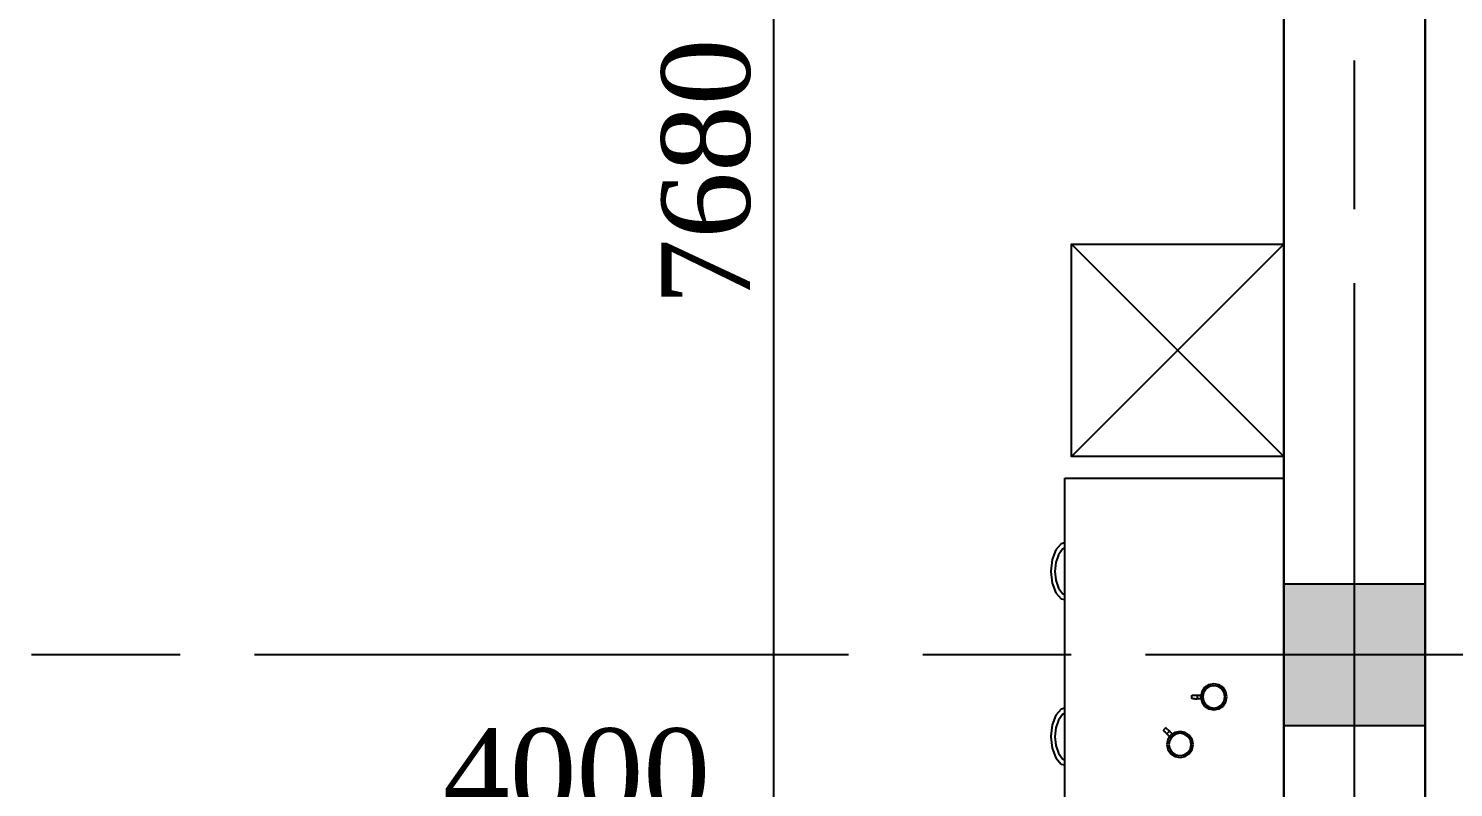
# Model space of a CAD drawing. Header units: inches. Extents: x 2870606 to 3671143, y -733551 to -473558.
# Drawn here: x 3323822 to 3327852, y -506798 to -504651 of the extents above; entities that cross this region are included whole.
import ezdxf

# ---------------------------------------------------------------- set-up
doc = ezdxf.new("R2010")
doc.units = ezdxf.units.IN
doc.header["$MEASUREMENT"] = 0
doc.linetypes.add('ACAD_ISO08W100', pattern=[36, 24, -3, 6, -3])
doc.linetypes.add('NIEIOIAY', pattern=[0])
doc.styles.add('J~stule', font='dutch.ttf')
doc.dimstyles.new('J~style', dxfattribs={"dimscale": 100, "dimtxt": 2.5, "dimasz": 2, "dimexe": 0.55, "dimexo": 0.725, "dimtad": 1, "dimdec": 0, "dimdsep": 46, "dimtxsty": 'J~stule', "dimblk": 'OBLIQUE', "dimcen": 2, "dimdle": 0.5, "dimadec": 0, "dimazin": 0, "dimtfac": 1, "dimtdec": 0, "dimtmove": 0, "dimatfit": 3, "dimfxl": 1, "dimarcsym": 0})

# ---------------------------------------------------------------- blocks, each defined once
blk = doc.blocks.new('fgdgf')
for p, q in [((832278.4, 156203.2, -1288.5), (832278.4, 158583.3, -1288.5)), ((831659.5, 157126, -1288.5), (831659.5, 156203.2, -1288.5)), ((831623.6, 156967.4, -1288.5), (831633.9, 156994.7, -1288.5)), ((831633.7, 156959.7, -1288.5), (831641, 156981.5, -1288.5)), ((831633.9, 156994.7, -1288.5), (831649.1, 157011.8, -1288.5)), ((831641, 156981.5, -1288.5), (831652.4, 156997.2, -1288.5)), ((831649.1, 157011.8, -1288.5), (831659.5, 157014.4, -1288.5)), ((831652.4, 156997.2, -1288.5), (831659.5, 157000.8, -1288.5)), ((831951.1, 156970.6, -1288.5), (831959.1, 156982.6, -1288.5)), ((831956, 156968.6, -1288.5), (831962.8, 156978.8, -1288.5)), ((831959.1, 156982.6, -1288.5), (831971.1, 156990.5, -1288.5)), ((831962.8, 156978.8, -1288.5), (831973.1, 156985.7, -1288.5)), ((831971.1, 156990.5, -1288.5), (831985.2, 156993.3, -1288.5)), ((831973.1, 156985.7, -1288.5), (831985.2, 156988.1, -1288.5)), ((831985.2, 156993.3, -1288.5), (831999.3, 156990.5, -1288.5)), ((831985.2, 156988.1, -1288.5), (831997.2, 156985.7, -1288.5)), ((831997.2, 156985.7, -1288.5), (832007.5, 156978.8, -1288.5)), ((831999.3, 156990.5, -1288.5), (832011.2, 156982.6, -1288.5)), ((832007.5, 156978.8, -1288.5), (832014.3, 156968.6, -1288.5)), ((832011.2, 156982.6, -1288.5), (832019.2, 156970.6, -1288.5)), ((831619.9, 156934.6, -1288.5), (831623.6, 156967.4, -1288.5)), ((831631.1, 156934.6, -1288.5), (831633.7, 156959.7, -1288.5)), ((831631.2, 156934, -1288.5), (831633.7, 156958.6, -1288.5)), ((831948.3, 156956.5, -1288.5), (831951.1, 156970.6, -1288.5)), ((831951.1, 156942.4, -1288.5), (831948.3, 156956.5, -1288.5)), ((831959.1, 156930.5, -1288.5), (831951.1, 156942.4, -1288.5)), ((831953.6, 156956.5, -1288.5), (831956, 156968.6, -1288.5)), ((831956, 156944.4, -1288.5), (831953.6, 156956.5, -1288.5)), ((831962.8, 156934.2, -1288.5), (831956, 156944.4, -1288.5)), ((832014.3, 156944.4, -1288.5), (832007.5, 156934.2, -1288.5)), ((832019.2, 156942.4, -1288.5), (832011.2, 156930.5, -1288.5)), ((832014.3, 156968.6, -1288.5), (832016.7, 156956.5, -1288.5)), ((832016.7, 156956.5, -1288.5), (832014.3, 156944.4, -1288.5)), ((832019.2, 156970.6, -1288.5), (832022, 156956.5, -1288.5)), ((832022, 156956.5, -1288.5), (832019.2, 156942.4, -1288.5)), ((831619.9, 156933.5, -1288.5), (831620, 156934, -1288.5)), ((831623.6, 156900.7, -1288.5), (831619.9, 156933.5, -1288.5)), ((831633.9, 156873.4, -1288.5), (831623.6, 156900.7, -1288.5)), ((831633.7, 156909.5, -1288.5), (831631.1, 156934.6, -1288.5)), ((831641, 156887.6, -1288.5), (831633.7, 156909.5, -1288.5)), ((831938.4, 156917.5, -1288.5), (831939.7, 156918.7, -1288.5)), ((831938.4, 156916.5, -1288.5), (831938.4, 156917.5, -1288.5)), ((831939.5, 156914.8, -1288.5), (831938.4, 156916.5, -1288.5)), ((831941.2, 156912.8, -1288.5), (831939.5, 156914.8, -1288.5)), ((831939.7, 156918.7, -1288.5), (831943.1, 156922.1, -1288.5)), ((831943.2, 156911.1, -1288.5), (831941.2, 156912.8, -1288.5)), ((831943.1, 156922.1, -1288.5), (831947.7, 156926.8, -1288.5)), ((831944.9, 156910, -1288.5), (831943.2, 156911.1, -1288.5)), ((831945.9, 156910, -1288.5), (831944.9, 156910, -1288.5)), ((831947.1, 156911.3, -1288.5), (831945.9, 156910, -1288.5)), ((831950.5, 156914.7, -1288.5), (831947.1, 156911.3, -1288.5)), ((831947.7, 156926.8, -1288.5), (831952.4, 156931.4, -1288.5)), ((831947.7, 156926.8, -1288.5), (831948.2, 156926.3, -1288.5)), ((831949.6, 156924.9, -1288.5), (831948.2, 156926.3, -1288.5)), ((831951.4, 156923, -1288.5), (831949.6, 156924.9, -1288.5)), ((831950.5, 156914.7, -1288.5), (831955.2, 156919.3, -1288.5)), ((831953.3, 156921.2, -1288.5), (831951.4, 156923, -1288.5)), ((831952.4, 156931.4, -1288.5), (831955.8, 156934.8, -1288.5)), ((831954.7, 156919.8, -1288.5), (831953.3, 156921.2, -1288.5)), ((831955.2, 156919.3, -1288.5), (831954.7, 156919.8, -1288.5)), ((831955.2, 156919.3, -1288.5), (831959.8, 156924, -1288.5)), ((831955.8, 156934.8, -1288.5), (831956, 156935.1, -1288.5)), ((831956, 156935.1, -1288.5), (831956.1, 156935, -1288.5)), ((831957.5, 156932.8, -1288.5), (831956.5, 156934.4, -1288.5)), ((831958.3, 156931.7, -1288.5), (831957.5, 156932.8, -1288.5)), ((831971.1, 156922.5, -1288.5), (831959.1, 156930.5, -1288.5)), ((831959.8, 156924, -1288.5), (831963.4, 156927.6, -1288.5)), ((831962.8, 156928, -1288.5), (831961.7, 156928.7, -1288.5)), ((831973.1, 156927.3, -1288.5), (831962.8, 156934.2, -1288.5)), ((831963.1, 156927.8, -1288.5), (831962.8, 156928, -1288.5)), ((831985.2, 156919.7, -1288.5), (831971.1, 156922.5, -1288.5)), ((831985.2, 156924.9, -1288.5), (831973.1, 156927.3, -1288.5)), ((831997.2, 156927.3, -1288.5), (831985.2, 156924.9, -1288.5)), ((831999.3, 156922.5, -1288.5), (831985.2, 156919.7, -1288.5)), ((832007.5, 156934.2, -1288.5), (831997.2, 156927.3, -1288.5)), ((832011.2, 156930.5, -1288.5), (831999.3, 156922.5, -1288.5)), ((831649.1, 156856.3, -1288.5), (831633.9, 156873.4, -1288.5)), ((831652.4, 156871.9, -1288.5), (831641, 156887.6, -1288.5)), ((831659.5, 156868.3, -1288.5), (831652.4, 156871.9, -1288.5)), ((832066.7, 156855.9, -1288.5), (832080.8, 156858.7, -1288.5)), ((832080.8, 156858.7, -1288.5), (832094.9, 156855.9, -1288.5)), ((831659.5, 156853.6, -1288.5), (831649.1, 156856.3, -1288.5)), ((832018.9, 156824.6, -1288.5), (832018.8, 156822, -1288.5)), ((832018.8, 156822, -1288.5), (832018.9, 156819.4, -1288.5)), ((832019.4, 156826.6, -1288.5), (832018.9, 156824.6, -1288.5)), ((832018.9, 156819.4, -1288.5), (832019.4, 156817.4, -1288.5)), ((832020.1, 156827.3, -1288.5), (832019.4, 156826.6, -1288.5)), ((832019.4, 156817.4, -1288.5), (832020.1, 156816.7, -1288.5)), ((832026.7, 156827.3, -1288.5), (832020.1, 156827.3, -1288.5)), ((832020.1, 156816.7, -1288.5), (832044.9, 156816.7, -1288.5)), ((832026.7, 156827.3, -1288.5), (832033.2, 156827.3, -1288.5)), ((832033.2, 156827.3, -1288.5), (832033.2, 156826.6, -1288.5)), ((832039.8, 156827.3, -1288.5), (832033.2, 156827.3, -1288.5)), ((832033.2, 156817.4, -1288.5), (832033.2, 156826.6, -1288.5)), ((832033.2, 156816.7, -1288.5), (832033.2, 156817.4, -1288.5)), ((832045, 156827.3, -1288.5), (832039.8, 156827.3, -1288.5)), ((832043.9, 156821.8, -1288.5), (832046.7, 156835.9, -1288.5)), ((832043.9, 156821.8, -1288.5), (832044.4, 156819.4, -1288.5)), ((832046.7, 156807.7, -1288.5), (832043.9, 156821.8, -1288.5)), ((832044.2, 156823.4, -1288.5), (832044.9, 156826.6, -1288.5)), ((832044.4, 156819.4, -1288.5), (832044.7, 156818, -1288.5)), ((832044.5, 156824.6, -1288.5), (832044.9, 156826.9, -1288.5)), ((832044.9, 156826.9, -1288.5), (832045, 156827.3, -1288.5)), ((832044.9, 156826.9, -1288.5), (832044.9, 156826.6, -1288.5)), ((832044.9, 156817, -1288.5), (832044.9, 156817.1, -1288.5)), ((832044.9, 156817, -1288.5), (832044.9, 156817, -1288.5)), ((832046.7, 156835.9, -1288.5), (832054.7, 156847.9, -1288.5)), ((832049.2, 156821.8, -1288.5), (832051.6, 156833.9, -1288.5)), ((832051.6, 156809.8, -1288.5), (832049.2, 156821.8, -1288.5)), ((832051.6, 156833.9, -1288.5), (832058.4, 156844.2, -1288.5)), ((832054.7, 156847.9, -1288.5), (832066.7, 156855.9, -1288.5)), ((832058.4, 156844.2, -1288.5), (832068.7, 156851, -1288.5)), ((832068.7, 156851, -1288.5), (832080.8, 156853.4, -1288.5)), ((832080.8, 156853.4, -1288.5), (832092.8, 156851, -1288.5)), ((832092.8, 156851, -1288.5), (832103.1, 156844.2, -1288.5)), ((832094.9, 156855.9, -1288.5), (832106.8, 156847.9, -1288.5)), ((832103.1, 156844.2, -1288.5), (832109.9, 156833.9, -1288.5)), ((832106.8, 156847.9, -1288.5), (832114.8, 156835.9, -1288.5)), ((832109.9, 156833.9, -1288.5), (832112.3, 156821.8, -1288.5)), ((832112.3, 156821.8, -1288.5), (832109.9, 156809.8, -1288.5)), ((832114.8, 156835.9, -1288.5), (832117.6, 156821.8, -1288.5)), ((832117.6, 156821.8, -1288.5), (832114.8, 156807.7, -1288.5)), ((832054.7, 156795.8, -1288.5), (832046.7, 156807.7, -1288.5)), ((832058.4, 156799.5, -1288.5), (832051.6, 156809.8, -1288.5)), ((832066.7, 156787.8, -1288.5), (832054.7, 156795.8, -1288.5)), ((832068.7, 156792.7, -1288.5), (832058.4, 156799.5, -1288.5)), ((832080.8, 156785, -1288.5), (832066.7, 156787.8, -1288.5)), ((832080.8, 156790.3, -1288.5), (832068.7, 156792.7, -1288.5)), ((832092.8, 156792.7, -1288.5), (832080.8, 156790.3, -1288.5)), ((832094.9, 156787.8, -1288.5), (832080.8, 156785, -1288.5)), ((832103.1, 156799.5, -1288.5), (832092.8, 156792.7, -1288.5)), ((832106.8, 156795.8, -1288.5), (832094.9, 156787.8, -1288.5)), ((832109.9, 156809.8, -1288.5), (832103.1, 156799.5, -1288.5)), ((832114.8, 156807.7, -1288.5), (832106.8, 156795.8, -1288.5)), ((831633.9, 156527.2, -1288.5), (831649.1, 156544.3, -1288.5)), ((831649.1, 156544.3, -1288.5), (831659.5, 156546.9, -1288.5)), ((831619.9, 156467.1, -1288.5), (831623.6, 156499.9, -1288.5)), ((831623.6, 156499.9, -1288.5), (831633.9, 156527.2, -1288.5)), ((831633.7, 156492.2, -1288.5), (831641, 156514, -1288.5)), ((831641, 156514, -1288.5), (831652.4, 156529.7, -1288.5)), ((831652.4, 156529.7, -1288.5), (831659.5, 156533.3, -1288.5)), ((831619.9, 156466, -1288.5), (831620, 156466.5, -1288.5)), ((831623.6, 156433.2, -1288.5), (831619.9, 156466, -1288.5)), ((831631.1, 156467.1, -1288.5), (831633.7, 156492.2, -1288.5)), ((831633.7, 156442, -1288.5), (831631.1, 156467.1, -1288.5)), ((831631.2, 156466.5, -1288.5), (831633.7, 156491.1, -1288.5)), ((831633.9, 156405.9, -1288.5), (831623.6, 156433.2, -1288.5)), ((831641, 156420.1, -1288.5), (831633.7, 156442, -1288.5)), ((831652.4, 156404.4, -1288.5), (831641, 156420.1, -1288.5)), ((831649.1, 156388.8, -1288.5), (831633.9, 156405.9, -1288.5)), ((831659.5, 156386.1, -1288.5), (831649.1, 156388.8, -1288.5)), ((831659.5, 156400.8, -1288.5), (831652.4, 156404.4, -1288.5)), ((831659.5, 156203.2, -1288.5), (832278.4, 156203.2, -1288.5)), ((831659.5, 156203.2, -1288.5), (831664.7, 156203.2, -1288.5))]:
    blk.add_line(p, q)
blk = doc.blocks.new('_Oblique')
at = {"color": 0, "linetype": 'ByBlock', "lineweight": -2}
blk.add_line((-0.5, -0.5), (0.5, 0.5), dxfattribs=at)
blk = doc.blocks.new('*D546')
at = {"color": 0, "lineweight": -2, "transparency": 16777216}
for p, q in [((3325929.1, -500573.1), (3325929.1, -508353.1)), ((3326199.5, -500623.1), (3325874.1, -500623.1)), ((3326337.4, -508303.1), (3325874.1, -508303.1))]:
    blk.add_line(p, q, dxfattribs=at)
at = {"layer": 'Defpoints', "color": 0, "lineweight": 35, "transparency": 16777216}
for p in [(3326272, -500623.1), (3325929.1, -508303.1), (3326409.9, -508303.1)]:
    blk.add_point(p, dxfattribs=at)
at = {"color": 0, "lineweight": -2, "transparency": 16777216, "xscale": 200, "yscale": 200, "zscale": 200}
for p, rotation in [((3325929.1, -500623.1), 90), ((3325929.1, -508303.1), 270)]:
    blk.add_blockref('_Oblique', p, dxfattribs=dict(at, rotation=rotation))
at = {"color": 0, "transparency": 16777216, "insert": (3325739, -505057.4), "char_height": 250, "attachment_point": 5, "rotation": 90, "style": 'J~stule'}
blk.add_mtext('7680', dxfattribs=at)
blk = doc.blocks.new('*D604')
at = {"color": 0, "lineweight": -2, "transparency": 16777216}
for p, q in [((3323372, -506885), (3323372, -507003)), ((3327372, -506885), (3327372, -507003)), ((3323322, -506948), (3327422, -506948))]:
    blk.add_line(p, q, dxfattribs=at)
at = {"layer": 'Defpoints', "color": 0, "lineweight": 35, "transparency": 16777216}
for p in [(3323372, -506812.5, -14.6), (3327372, -506812.5), (3327372, -506948)]:
    blk.add_point(p, dxfattribs=at)
at = {"color": 0, "lineweight": -2, "transparency": 16777216, "xscale": 200, "yscale": 200, "zscale": 200, "rotation": 180}
blk.add_blockref('_Oblique', (3323372, -506948), dxfattribs=at)
at = {"color": 0, "lineweight": -2, "transparency": 16777216, "xscale": 200, "yscale": 200, "zscale": 200}
blk.add_blockref('_Oblique', (3327372, -506948), dxfattribs=at)
at = {"color": 0, "transparency": 16777216, "insert": (3325372, -506758), "char_height": 250, "attachment_point": 5, "style": 'J~stule'}
blk.add_mtext('4000', dxfattribs=at)

msp = doc.modelspace()

# ---------------------------------------------------------------- hatches: boundary and pattern name
h = msp.add_hatch(color=256)
h.dxf.hatch_style = 1
h.paths.add_polyline_path([(3327772.01, -506623.13), (3327772.01, -506223.13), (3327372.01, -506223.13), (3327372.01, -506623.13)])

# ---------------------------------------------------------------- linework, layer by layer
at = {"color": 252, "linetype": 'ACAD_ISO08W100', "ltscale": 70}
for p, q in [((3327572.01, -524692.02), (3327572.01, -496403.85)), ((3366460.93, -506423.13), (3300567.24, -506423.13))]:
    msp.add_line(p, q, dxfattribs=at)
at = {"lineweight": 30}
for p, q in [((3327372.01, -508303.13), (3327372.01, -498223.13)), ((3327772.01, -508423.13), (3327772.01, -498623.13))]:
    msp.add_line(p, q, dxfattribs=at)
at = {"color": 7, "linetype": 'NIEIOIAY'}
for points in [[(3327372.01, -505861.79), (3326772.01, -505861.79), (3326772.01, -505261.79), (3327372.01, -505261.79), (3327372.01, -505861.79)], [(3326772.01, -505861.79), (3327372.01, -505261.79)], [(3327372.01, -505861.79), (3326772.01, -505261.79)]]:
    msp.add_lwpolyline(points, dxfattribs=at)
msp.add_lwpolyline([(3327372.01, -506223.13), (3327372.01, -506623.13), (3327772.01, -506623.13), (3327772.01, -506223.13)], close=True)

# ---------------------------------------------------------------- block references
at = {"xscale": -1, "rotation": 180}
msp.add_blockref('fgdgf', (2495093.65, -349719.93, 1288.5), dxfattribs=at)

# ---------------------------------------------------------------- dimensions: what is measured, and where the dimension line sits
dim = msp.add_linear_dim(base=(3325929.14, -508303.13), p1=(3326272.01, -500623.13), p2=(3326409.92, -508303.13), angle=90, dimstyle='J~style', override={"dimdec": 1, "dimtdec": 1})
dim.commit()
dim.dimension.update_dxf_attribs({"geometry": '*D546', "text_midpoint": (3325929.14, -505057.36), "dimtype": 160})
dim = msp.add_linear_dim(base=(3327372.01, -506948.02), p1=(3323372.01, -506812.46, -14.55), p2=(3327372.01, -506812.46), dimstyle='J~style', override={"dimdec": 1, "dimtdec": 1})
dim.commit()
dim.dimension.update_dxf_attribs({"geometry": '*D604', "text_midpoint": (3325372.01, -506758.01)})

doc.saveas('drawing.dxf')
